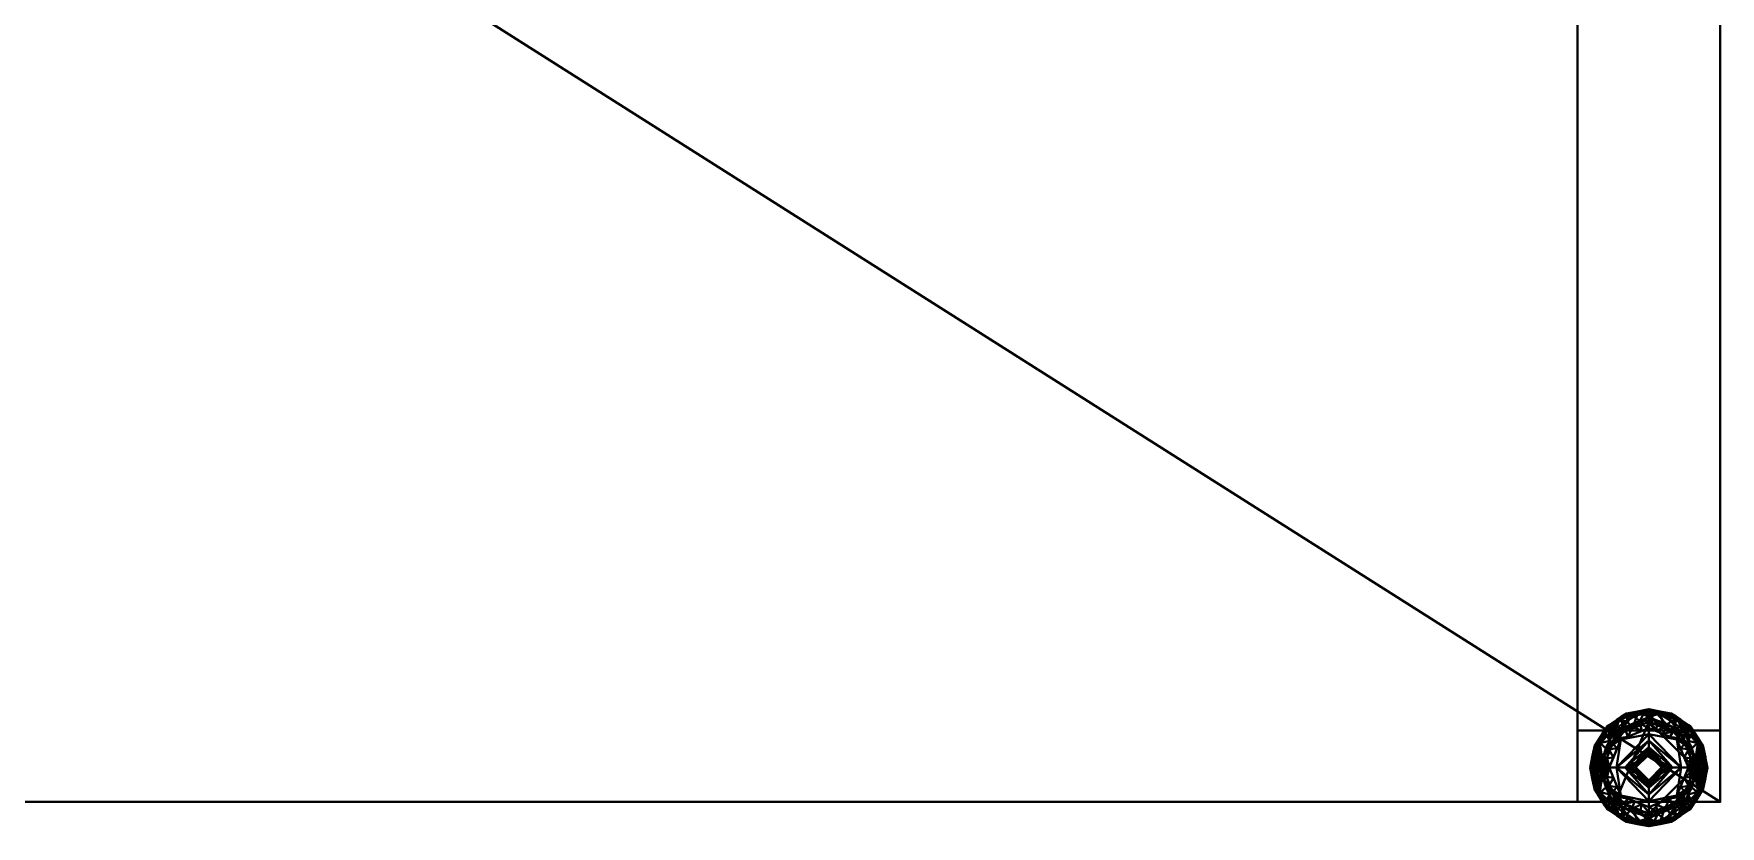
# Model space of a CAD drawing. Header units: millimetres. Extents: x -600 to 900, y -9 to 607.
# Drawn here: x 310 to 900, y -9 to 269 of the extents above; entities that cross this region are included whole.
import ezdxf

# ---------------------------------------------------------------- set-up
doc = ezdxf.new("R2010")
doc.units = ezdxf.units.MM
doc.layers.add('I-FURN', color=7, linetype='Continuous', lineweight=40)

msp = doc.modelspace()

# ---------------------------------------------------------------- meshes
at = {"layer": 'I-FURN', "color": 45, "true_color": 0xaa886a}
mesh = msp.add_polyface(dxfattribs=at)
corners = [(900, 600, 724.81), (-600, 600, 724.81), (-600, 0, 724.81), (900, 0, 724.81), (284.54, 535, 724.81), (284.54, 390.15, 724.81), (14.43, 390.15, 724.81), (14.43, 535, 724.81)]
mesh.append_faces([[corners[k] for k in face] for face in [(6, 2, 5)]], dxfattribs={"vtx0": -1, "vtx1": -1, "color": 45})
mesh.append_faces([[corners[k] for k in face] for face in [(0, 4, 5), (4, 0, 1, 7)]], dxfattribs={"vtx0": -1, "vtx2": -1, "color": 45})
mesh.append_faces([[corners[k] for k in face] for face in [(5, 2, 3, 0)]], dxfattribs={"vtx0": -1, "vtx3": -1, "color": 45})
mesh.append_faces([[corners[k] for k in face] for face in [(6, 7, 1, 2)]], dxfattribs={"vtx1": -1, "vtx3": -1, "color": 45})
mesh = msp.add_polyface(dxfattribs=at)
corners = [(900, 600, 699.8), (900, 0, 699.8), (-600, 0, 699.8), (-600, 600, 699.8), (284.54, 535, 699.8), (14.43, 535, 699.8), (14.43, 390.15, 699.8), (284.54, 390.15, 699.8)]
mesh.append_faces([[corners[k] for k in face] for face in [(3, 5, 6, 2), (2, 6, 7, 1)]], dxfattribs={"vtx0": -1, "vtx2": -1, "color": 45})
mesh.append_faces([[corners[k] for k in face] for face in [(4, 5, 3, 0), (7, 4, 0, 1)]], dxfattribs={"vtx1": -1, "vtx3": -1, "color": 45})
at = {"layer": 'I-FURN', "color": 250, "true_color": 0x141414}
mesh = msp.add_polyface(dxfattribs=at)
corners = [(850, 600, 699.8), (850, 600, 15), (850, 575, 15), (850, 575, 649.8), (850, 25, 649.8), (850, 25, 15), (850, 0, 15), (850, 0, 699.8)]
mesh.append_faces([[corners[k] for k in face] for face in [(3, 0, 1, 2)]], dxfattribs={"vtx0": -1, "color": 250})
mesh.append_faces([[corners[k] for k in face] for face in [(6, 7, 4, 5)]], dxfattribs={"vtx1": -1, "color": 250})
mesh.append_faces([[corners[k] for k in face] for face in [(3, 4, 7, 0)]], dxfattribs={"vtx1": -1, "vtx3": -1, "color": 250})
mesh = msp.add_polyface(dxfattribs=at)
corners = [(900, 0, 699.8), (900, 600, 699.8), (850, 600, 699.8), (850, 0, 699.8)]
mesh.append_faces([[corners[k] for k in face] for face in [(0, 1, 2, 3)]], dxfattribs={"color": 250})
mesh = msp.add_polyface(dxfattribs=at)
corners = [(900, 600, 699.8), (900, 0, 699.8), (900, 0, 15), (900, 25, 15), (900, 25, 649.8), (900, 575, 649.8), (900, 575, 15), (900, 600, 15)]
mesh.append_faces([[corners[k] for k in face] for face in [(4, 1, 2, 3)]], dxfattribs={"vtx0": -1, "color": 250})
mesh.append_faces([[corners[k] for k in face] for face in [(7, 0, 5, 6)]], dxfattribs={"vtx1": -1, "color": 250})
mesh.append_faces([[corners[k] for k in face] for face in [(4, 5, 0, 1)]], dxfattribs={"vtx1": -1, "vtx3": -1, "color": 250})
at = {"layer": 'I-FURN', "color": 45, "true_color": 0xaa886a}
mesh = msp.add_polyface(dxfattribs=at)
corners = [(900, 600, 724.81), (900, 0, 724.81), (900, 0, 699.8), (900, 600, 699.8)]
mesh.append_faces([[corners[k] for k in face] for face in [(3, 0, 1, 2)]], dxfattribs={"color": 45})
at = {"layer": 'I-FURN', "color": 250, "true_color": 0x141414}
mesh = msp.add_polyface(dxfattribs=at)
corners = [(900, 575, 649.8), (900, 25, 649.8), (850, 25, 649.8), (850, 575, 649.8)]
mesh.append_faces([[corners[k] for k in face] for face in [(0, 1, 2, 3)]], dxfattribs={"color": 250})
at = {"layer": 'I-FURN', "color": 250, "true_color": 0x191919}
mesh = msp.add_polyface(dxfattribs=at)
corners = [(891.1, 11.97), (886.38, 23.35, -0.05), (875, 28.07, -0.07), (863.62, 23.35, -0.05), (858.9, 11.97), (857.22, 11.97, 0.33), (855.79, 11.97, 1.29), (854.83, 11.98, 2.72), (854.5, 11.99, 4.4), (856.06, 19.83, 4.36), (860.5, 26.48, 4.33), (867.15, 30.93, 4.31), (875, 32.49, 4.31), (882.85, 30.93, 4.31), (889.5, 26.48, 4.33), (893.94, 19.83, 4.36), (895.5, 11.99, 4.4), (895.17, 11.98, 2.72), (894.21, 11.97, 1.29), (892.78, 11.97, 0.33), (892.03, 20.61, 1.14), (857.97, 20.61, 1.14), (894.65, 16.28, 4.38), (855.35, 16.28, 4.38), (893.79, 16.78, 1.47), (856.21, 16.78, 1.47), (879, 30.76, 1.2), (871, 30.76, 1.2), (885.55, 28.15, 1.32), (864.45, 28.15, 1.32), (892.49, 15.92, 0.38), (888.74, 17.66, -0.03), (857.51, 15.92, 0.38), (861.26, 17.66, -0.03), (888.85, 23.82, 0.5), (888.9, 26.21, 2.11), (891.72, 23.16, 4.35), (893, 21.1, 2.7), (886.17, 28.71, 4.32), (891.13, 24.13, 2.74), (861.15, 23.82, 0.5), (861.1, 26.21, 2.11), (858.28, 23.16, 4.35), (857, 21.1, 2.7), (863.83, 28.71, 4.32), (858.87, 24.13, 2.74), (880.69, 25.71, -0.06), (869.31, 25.71, -0.06), (878.92, 31.71, 4.31), (871.08, 31.71, 4.31), (875, 31.86, 2.07), (875.22, 30.25, 0.49), (886.3, 25.84, 0.32), (882.67, 28.36, 0.41), (882.39, 30.07, 1.58), (863.7, 25.84, 0.32), (867.33, 28.36, 0.41), (867.61, 30.07, 1.58)]
mesh.append_faces([[corners[k] for k in face] for face in [(22, 24, 15), (48, 50, 12), (0, 30, 19), (3, 56, 47), (33, 40, 3), (15, 37, 36), (38, 28, 13), (10, 45, 42), (2, 51, 46), (13, 54, 48), (12, 50, 49), (49, 57, 11)]], dxfattribs={"vtx0": -1, "vtx1": -1, "color": 250})
mesh.append_faces([[corners[k] for k in face] for face in [(41, 44, 29), (25, 21, 32), (45, 43, 42), (19, 30, 24), (35, 34, 28), (50, 51, 27), (24, 22, 17), (20, 24, 30), (41, 29, 40), (24, 20, 37), (51, 47, 27), (53, 54, 28), (52, 34, 1), (21, 33, 32), (25, 7, 23), (55, 56, 3), (27, 49, 50), (28, 38, 35), (31, 20, 30), (57, 49, 27), (32, 5, 25), (45, 21, 43), (52, 53, 28), (35, 20, 34), (50, 48, 26), (55, 3, 40), (20, 31, 34), (20, 39, 37), (36, 37, 39), (24, 37, 15), (39, 20, 35), (14, 39, 35), (33, 21, 40), (21, 41, 40), (43, 25, 9), (41, 45, 10), (25, 43, 21), (21, 45, 41), (1, 53, 52), (27, 56, 57), (51, 50, 26), (46, 51, 26), (28, 34, 52), (46, 26, 53), (54, 53, 26), (48, 54, 26), (13, 28, 54), (40, 29, 55), (55, 29, 56), (57, 56, 29), (27, 47, 56), (29, 11, 57)]], dxfattribs={"vtx0": -1, "vtx1": -1, "vtx2": -1, "color": 250})
mesh.append_faces([[corners[k] for k in face] for face in [(24, 17, 18), (25, 6, 7), (24, 18, 19), (25, 23, 9), (30, 0, 31), (34, 31, 1), (43, 9, 42), (41, 10, 44), (51, 2, 47), (53, 1, 46)]], dxfattribs={"vtx0": -1, "vtx2": -1, "color": 250})
mesh.append_faces([[corners[k] for k in face] for face in [(5, 6, 25), (4, 5, 32), (14, 36, 39), (33, 4, 32), (38, 14, 35), (44, 11, 29)]], dxfattribs={"vtx1": -1, "vtx2": -1, "color": 250})
mesh.append_faces([[corners[k] for k in face] for face in [(7, 8, 23), (22, 16, 17)]], dxfattribs={"vtx2": -1, "color": 250})
mesh = msp.add_polyface(dxfattribs=at)
corners = [(895.5, 11.99, 4.4), (893.94, 19.83, 4.36), (889.5, 26.48, 4.33), (882.85, 30.93, 4.31), (875, 32.49, 4.31), (867.15, 30.93, 4.31), (860.5, 26.48, 4.33), (856.06, 19.83, 4.36), (854.5, 11.99, 4.4), (854.7, 11.99, 5.72), (855.29, 12, 6.92), (856.21, 12, 7.88), (857.38, 12.01, 8.53), (862.54, 24.47, 8.47), (875, 29.63, 8.45), (887.46, 24.47, 8.47), (892.62, 12.01, 8.53), (893.79, 12, 7.88), (894.71, 12, 6.92), (895.3, 11.99, 5.72), (890.04, 18.24, 8.5), (859.96, 18.24, 8.5), (893.77, 18.39, 6.71), (856.23, 18.39, 6.71), (894.65, 16.28, 4.38), (855.35, 16.28, 4.38), (894.85, 15.65, 6.01), (855.15, 15.65, 6.01), (890.14, 24.48, 6.98), (859.86, 24.48, 6.98), (893.35, 16.04, 7.86), (892.14, 20.52, 7.55), (856.65, 16.04, 7.86), (857.86, 20.52, 7.55), (884.32, 29.23, 7), (865.68, 29.23, 7), (892.26, 22.22, 6.28), (857.74, 22.22, 6.28), (890.34, 25.27, 5.69), (886.17, 28.71, 4.32), (887.49, 27.64, 6.32), (891.72, 23.16, 4.35), (887.27, 26.53, 7.62), (859.66, 25.27, 5.69), (863.83, 28.71, 4.32), (862.51, 27.64, 6.32), (858.28, 23.16, 4.35), (862.44, 26.29, 7.62), (861.25, 21.35, 8.48), (884.61, 29.87, 5.64), (878.84, 31.7, 6.2), (872.09, 31.63, 6.62), (865.39, 29.87, 5.64), (871.08, 31.71, 4.31), (868.52, 30.96, 6.27), (881.23, 27.05, 8.46), (884.35, 25.76, 8.46), (868.77, 27.05, 8.46), (869.26, 30.15, 7.6), (865.65, 25.76, 8.46), (873.17, 30.76, 7.75), (878.09, 30.67, 7.69), (871.88, 28.34, 8.45), (891.33, 15.12, 8.51), (858.67, 15.12, 8.51), (888.75, 21.35, 8.48), (878.92, 31.71, 4.31), (878.12, 28.34, 8.45)]
mesh.append_faces([[corners[k] for k in face] for face in [(17, 30, 16), (11, 27, 10), (1, 26, 24), (19, 26, 18), (5, 54, 53), (41, 36, 1), (6, 45, 44), (44, 52, 5), (56, 34, 55)]], dxfattribs={"vtx0": -1, "vtx1": -1, "color": 250})
mesh.append_faces([[corners[k] for k in face] for face in [(7, 27, 23), (22, 26, 1), (19, 24, 26), (31, 30, 22), (28, 31, 36), (28, 40, 42), (28, 38, 40), (50, 34, 49), (25, 9, 27), (29, 45, 43), (37, 23, 33), (22, 30, 17), (33, 23, 32), (29, 47, 45), (36, 38, 28), (22, 17, 26), (27, 11, 23), (11, 32, 23), (31, 63, 30), (22, 36, 31), (43, 46, 37), (42, 65, 28), (35, 45, 47), (33, 29, 37), (33, 32, 64), (29, 48, 47), (3, 50, 49), (61, 50, 51), (51, 50, 4), (22, 1, 36), (36, 41, 38), (43, 37, 29), (7, 23, 37), (58, 51, 54), (34, 42, 40), (2, 40, 38), (34, 40, 49), (44, 45, 52), (52, 45, 35), (43, 45, 6), (33, 48, 29), (58, 60, 51), (39, 49, 40), (54, 5, 52), (61, 51, 60), (35, 58, 54), (34, 56, 42), (54, 52, 35), (53, 54, 51), (61, 34, 50), (35, 47, 59), (58, 62, 60), (58, 35, 59), (60, 14, 61), (34, 61, 55), (65, 31, 28)]], dxfattribs={"vtx0": -1, "vtx1": -1, "vtx2": -1, "color": 250})
mesh.append_faces([[corners[k] for k in face] for face in [(32, 11, 12), (27, 9, 10), (47, 48, 13), (27, 7, 25), (32, 12, 64), (49, 39, 3), (43, 6, 46), (51, 4, 53), (47, 13, 59)]], dxfattribs={"vtx0": -1, "vtx2": -1, "color": 250})
mesh.append_faces([[corners[k] for k in face] for face in [(31, 65, 20, 63), (33, 64, 21, 48), (58, 59, 57, 62), (50, 3, 66, 4), (61, 14, 67, 55)]], dxfattribs={"vtx0": -1, "vtx3": -1, "color": 250})
mesh.append_faces([[corners[k] for k in face] for face in [(2, 39, 40), (17, 18, 26), (41, 2, 38), (15, 65, 42), (46, 7, 37), (56, 15, 42), (62, 14, 60), (63, 16, 30)]], dxfattribs={"vtx1": -1, "vtx2": -1, "color": 250})
mesh.append_faces([[corners[k] for k in face] for face in [(19, 0, 24), (25, 8, 9)]], dxfattribs={"vtx2": -1, "color": 250})
mesh = msp.add_polyface(dxfattribs=at)
corners = [(857.38, 12.01, 8.53), (858.35, 12.01, 8.92), (859.3, 12.01, 9.36), (860.23, 12.01, 9.85), (861.14, 12.02, 10.38), (865.2, 21.82, 10.34), (875, 25.88, 10.32), (884.8, 21.82, 10.34), (888.86, 12.02, 10.38), (889.77, 12.01, 9.85), (890.7, 12.01, 9.36), (891.65, 12.01, 8.92), (892.62, 12.01, 8.53), (887.46, 24.47, 8.47), (875, 29.63, 8.45), (862.54, 24.47, 8.47), (887.41, 15.54, 10.37), (862.59, 15.54, 10.37), (890.77, 16.48, 8.51), (859.23, 16.48, 8.51), (890.67, 16, 9.11), (859.33, 16, 9.11), (889.12, 20.48, 8.49), (887.4, 21.63, 9.31), (879.9, 23.85, 10.33), (881.23, 27.05, 8.46), (860.88, 20.48, 8.49), (862.6, 21.63, 9.31), (870.1, 23.85, 10.33), (868.77, 27.05, 8.46), (878.06, 27.4, 9.29), (871.95, 27.36, 9.31), (866.82, 25.22, 9.37), (883.48, 24.7, 9.52), (889.62, 15.28, 9.71), (886.1, 18.68, 10.35), (888.99, 18.51, 9.46), (889.95, 19.15, 8.92), (887.39, 20.11, 9.79), (885.66, 22.37, 9.75), (860.38, 15.28, 9.71), (863.9, 18.68, 10.35), (861.01, 18.51, 9.46), (860.05, 19.15, 8.92), (862.61, 20.11, 9.79), (864.34, 22.37, 9.75), (864.49, 23.74, 9.28), (865.65, 25.76, 8.46), (865.58, 25.62, 8.9), (868.89, 27.16, 8.98), (871.88, 28.34, 8.45), (873.37, 28.55, 8.85), (876.7, 28.58, 8.84), (879.95, 27.88, 8.85), (884.35, 25.76, 8.46), (885.42, 24.71, 8.96), (881.09, 26.43, 9.31), (878.12, 28.34, 8.45), (875, 27.71, 9.28), (882.88, 26.58, 8.89), (869.42, 26.3, 9.47), (877.45, 24.86, 10.33), (872.55, 24.86, 10.33), (867.65, 22.83, 10.33), (882.35, 22.83, 10.33)]
mesh.append_faces([[corners[k] for k in face] for face in [(16, 36, 35), (2, 21, 1), (22, 37, 18), (35, 38, 7), (3, 40, 2), (63, 45, 5), (64, 33, 24)]], dxfattribs={"vtx0": -1, "vtx1": -1, "color": 250})
mesh.append_faces([[corners[k] for k in face] for face in [(40, 42, 21), (52, 58, 30), (20, 37, 36), (37, 20, 18), (27, 43, 42), (23, 39, 38), (40, 21, 2), (31, 6, 58), (21, 19, 1), (18, 20, 11), (49, 31, 51), (23, 55, 39), (44, 5, 45), (34, 20, 36), (48, 32, 49), (32, 60, 49), (50, 49, 51), (32, 46, 45), (52, 30, 53), (36, 23, 38), (20, 34, 10), (16, 34, 36), (39, 7, 38), (22, 23, 37), (36, 37, 23), (38, 35, 36), (33, 64, 39), (33, 39, 55), (21, 42, 43), (17, 42, 40), (27, 42, 44), (21, 43, 19), (26, 43, 27), (45, 27, 44), (44, 42, 41), (27, 45, 46), (63, 32, 45), (46, 15, 27), (60, 31, 49), (32, 48, 46), (46, 48, 15), (49, 29, 48), (14, 51, 52), (51, 31, 58), (52, 53, 57), (53, 30, 56), (55, 59, 33), (13, 55, 23), (59, 56, 33), (59, 53, 56), (33, 56, 24), (51, 58, 52), (30, 61, 56), (53, 59, 25), (59, 55, 54), (30, 58, 61), (31, 60, 62), (32, 63, 60)]], dxfattribs={"vtx0": -1, "vtx1": -1, "vtx2": -1, "color": 250})
mesh.append_faces([[corners[k] for k in face] for face in [(34, 16, 8), (27, 15, 26), (40, 3, 4), (43, 26, 19), (23, 22, 13), (34, 8, 9), (58, 6, 61), (42, 17, 41), (59, 54, 25), (56, 61, 24), (44, 41, 5), (51, 14, 50), (55, 13, 54)]], dxfattribs={"vtx0": -1, "vtx2": -1, "color": 250})
mesh.append_faces([[corners[k] for k in face] for face in [(12, 18, 11)]], dxfattribs={"vtx1": -1, "color": 250})
mesh.append_faces([[corners[k] for k in face] for face in [(4, 17, 40), (10, 11, 20), (9, 10, 34), (64, 7, 39), (47, 15, 48, 29), (28, 62, 60, 63), (50, 29, 49), (25, 57, 53), (57, 14, 52), (62, 6, 31)]], dxfattribs={"vtx1": -1, "vtx2": -1, "color": 250})
mesh.append_faces([[corners[k] for k in face] for face in [(19, 0, 1)]], dxfattribs={"vtx2": -1, "color": 250})
at = {"layer": 'I-FURN', "color": 250, "true_color": 0x141414}
mesh = msp.add_polyface(dxfattribs=at)
corners = [(900, 25, 649.8), (900, 25, 15), (850, 25, 15), (850, 25, 649.8)]
mesh.append_faces([[corners[k] for k in face] for face in [(0, 1, 2, 3)]], dxfattribs={"color": 250})
mesh = msp.add_polyface(dxfattribs=at)
corners = [(900, 25, 15), (900, 0, 15), (850, 0, 15), (850, 25, 15)]
mesh.append_faces([[corners[k] for k in face] for face in [(3, 0, 1, 2)]], dxfattribs={"color": 250})
at = {"layer": 'I-FURN', "color": 250, "true_color": 0x191919}
mesh = msp.add_polyface(dxfattribs=at)
corners = [(858.9, 11.97), (863.62, 23.35, -0.05), (875, 28.07, -0.07), (886.38, 23.35, -0.05), (891.1, 11.97), (886.38, 0.58, 0.05), (875, -4.13, 0.07), (863.62, 0.58, 0.05)]
mesh.append_faces([[corners[k] for k in face] for face in [(2, 7, 0, 1), (4, 2, 3)]], dxfattribs={"vtx0": -1, "color": 250})
mesh.append_faces([[corners[k] for k in face] for face in [(5, 6, 4)]], dxfattribs={"vtx1": -1, "color": 250})
mesh.append_faces([[corners[k] for k in face] for face in [(6, 7, 2, 4)]], dxfattribs={"vtx1": -1, "vtx2": -1, "vtx3": -1, "color": 250})
mesh = msp.add_polyface(dxfattribs=at)
corners = [(875, -1.85, 10.45), (875, 0.31, 11.66), (875, 2.57, 12.66), (875, 4.92, 13.44), (875, 7.33, 13.99), (873.95, 7.45, 13.99), (872.96, 7.8, 13.99), (872.07, 8.36, 13.99), (871.33, 9.1, 13.98), (870.77, 9.99, 13.98), (870.42, 10.99, 13.98), (870.3, 12.03, 13.97), (870.42, 13.08, 13.97), (870.77, 14.07, 13.96), (871.33, 14.96, 13.96), (872.07, 15.71, 13.95), (872.96, 16.27, 13.95), (873.95, 16.61, 13.95), (875, 16.73, 13.95), (875, 19.14, 13.37), (875, 21.48, 12.57), (875, 23.73, 11.55), (875, 25.88, 10.32), (865.2, 21.82, 10.34), (861.14, 12.02, 10.38), (865.2, 2.21, 10.43), (866.71, 12.03, 13.04), (863.67, 12.02, 11.8)]
mesh.append_faces([[corners[k] for k in face] for face in [(3, 26, 2), (20, 26, 19), (2, 27, 1), (24, 27, 23), (13, 26, 12)]], dxfattribs={"vtx0": -1, "vtx1": -1, "color": 250})
mesh.append_faces([[corners[k] for k in face] for face in [(27, 25, 1), (26, 27, 2), (20, 27, 26), (13, 19, 26), (3, 9, 26), (27, 21, 23)]], dxfattribs={"vtx0": -1, "vtx1": -1, "vtx2": -1, "color": 250})
mesh.append_faces([[corners[k] for k in face] for face in [(19, 15, 16), (27, 24, 25)]], dxfattribs={"vtx0": -1, "vtx2": -1, "color": 250})
mesh.append_faces([[corners[k] for k in face] for face in [(4, 5, 3), (0, 1, 25), (22, 23, 21)]], dxfattribs={"vtx1": -1, "color": 250})
mesh.append_faces([[corners[k] for k in face] for face in [(5, 6, 3), (8, 9, 3), (7, 8, 3), (6, 7, 3), (11, 12, 26), (10, 11, 26), (9, 10, 26), (13, 14, 19), (14, 15, 19), (20, 21, 27), (16, 17, 19)]], dxfattribs={"vtx1": -1, "vtx2": -1, "color": 250})
mesh.append_faces([[corners[k] for k in face] for face in [(17, 18, 19)]], dxfattribs={"vtx2": -1, "color": 250})
mesh = msp.add_polyface(dxfattribs=at)
corners = [(875, 7.33, 13.99), (875, 4.92, 13.44), (875, 2.57, 12.66), (875, 0.31, 11.66), (875, -1.85, 10.45), (884.8, 2.21, 10.43), (888.86, 12.02, 10.38), (884.8, 21.82, 10.34), (875, 25.88, 10.32), (875, 23.73, 11.55), (875, 21.48, 12.57), (875, 19.14, 13.37), (875, 16.73, 13.95), (876.05, 16.61, 13.95), (877.04, 16.27, 13.95), (877.93, 15.71, 13.95), (878.67, 14.96, 13.96), (879.23, 14.07, 13.96), (879.58, 13.08, 13.97), (879.7, 12.03, 13.97), (879.58, 10.99, 13.98), (879.23, 9.99, 13.98), (878.67, 9.1, 13.98), (877.93, 8.36, 13.99), (877.04, 7.8, 13.99), (876.05, 7.45, 13.99), (883.29, 12.03, 13.04), (886.33, 12.02, 11.8)]
mesh.append_faces([[corners[k] for k in face] for face in [(10, 27, 9), (18, 26, 17), (20, 26, 19), (6, 27, 5)]], dxfattribs={"vtx0": -1, "vtx1": -1, "color": 250})
mesh.append_faces([[corners[k] for k in face] for face in [(17, 26, 11), (2, 27, 26), (7, 9, 27), (26, 27, 10), (3, 5, 27), (21, 1, 26)]], dxfattribs={"vtx0": -1, "vtx1": -1, "vtx2": -1, "color": 250})
mesh.append_faces([[corners[k] for k in face] for face in [(27, 2, 3), (26, 10, 11), (11, 13, 14), (26, 18, 19)]], dxfattribs={"vtx0": -1, "vtx2": -1, "color": 250})
mesh.append_faces([[corners[k] for k in face] for face in [(12, 13, 11), (8, 9, 7), (4, 5, 3)]], dxfattribs={"vtx1": -1, "color": 250})
mesh.append_faces([[corners[k] for k in face] for face in [(16, 17, 11), (15, 16, 11), (6, 7, 27), (14, 15, 11), (22, 23, 1), (21, 22, 1), (24, 25, 1), (23, 24, 1), (20, 21, 26), (1, 2, 26)]], dxfattribs={"vtx1": -1, "vtx2": -1, "color": 250})
mesh.append_faces([[corners[k] for k in face] for face in [(25, 0, 1)]], dxfattribs={"vtx2": -1, "color": 250})
mesh = msp.add_polyface(dxfattribs=at)
corners = [(857.38, 12.01, 8.53), (856.21, 12, 7.88), (855.29, 12, 6.92), (854.7, 11.99, 5.72), (854.5, 11.99, 4.4), (856.06, 4.14, 4.44), (860.5, -2.51, 4.47), (867.15, -6.95, 4.49), (875, -8.51, 4.49), (882.85, -6.95, 4.49), (889.5, -2.51, 4.47), (893.94, 4.14, 4.44), (895.5, 11.99, 4.4), (895.3, 11.99, 5.72), (894.71, 12, 6.92), (893.79, 12, 7.88), (892.62, 12.01, 8.53), (887.46, -0.46, 8.59), (875, -5.62, 8.61), (862.54, -0.46, 8.59), (859.96, 5.78, 8.56), (890.04, 5.78, 8.56), (856.23, 5.61, 6.77), (893.77, 5.61, 6.77), (855.35, 7.7, 4.42), (894.65, 7.7, 4.42), (855.15, 8.34, 6.05), (894.85, 8.34, 6.05), (859.86, -0.48, 7.09), (890.14, -0.48, 7.09), (856.65, 7.97, 7.9), (857.86, 3.49, 7.62), (893.35, 7.97, 7.9), (892.14, 3.49, 7.62), (865.68, -5.23, 7.16), (884.32, -5.23, 7.16), (857.74, 1.77, 6.37), (892.26, 1.77, 6.37), (859.66, -1.28, 5.81), (863.83, -4.73, 4.48), (862.51, -3.65, 6.47), (858.28, 0.82, 4.45), (862.73, -2.53, 7.76), (890.34, -1.28, 5.81), (886.17, -4.73, 4.48), (887.49, -3.65, 6.47), (891.72, 0.82, 4.45), (887.56, -2.29, 7.75), (888.75, 2.66, 8.57), (865.39, -5.89, 5.8), (871.16, -7.71, 6.38), (877.91, -7.63, 6.8), (884.61, -5.89, 5.8), (878.92, -7.73, 4.49), (881.48, -6.97, 6.44), (868.77, -3.04, 8.6), (865.65, -1.75, 8.59), (881.23, -3.04, 8.6), (880.74, -6.14, 7.76), (884.35, -1.75, 8.59), (876.83, -6.75, 7.93), (871.91, -6.66, 7.87), (878.12, -4.33, 8.6), (858.67, 8.89, 8.54), (891.33, 8.89, 8.54), (861.25, 2.66, 8.57), (871.08, -7.73, 4.49), (871.88, -4.33, 8.6)]
mesh.append_faces([[corners[k] for k in face] for face in [(15, 27, 14), (3, 26, 2), (2, 26, 1), (1, 30, 0), (5, 26, 24), (17, 47, 48), (9, 54, 53), (41, 36, 5), (10, 45, 44), (44, 52, 9), (56, 34, 55)]], dxfattribs={"vtx0": -1, "vtx1": -1, "color": 250})
mesh.append_faces([[corners[k] for k in face] for face in [(22, 26, 5), (33, 23, 32), (22, 30, 1), (42, 28, 40), (3, 24, 26), (36, 38, 28), (25, 13, 27), (28, 31, 36), (22, 1, 26), (28, 38, 40), (31, 30, 22), (50, 34, 49), (11, 27, 23), (47, 45, 29), (42, 65, 28), (23, 33, 37), (43, 29, 45), (15, 23, 27), (22, 36, 31), (43, 46, 37), (32, 23, 15), (31, 63, 30), (35, 45, 47), (33, 29, 37), (33, 32, 64), (29, 48, 47), (7, 50, 49), (61, 50, 51), (51, 50, 8), (22, 5, 36), (36, 41, 38), (43, 37, 29), (11, 23, 37), (58, 51, 54), (34, 42, 40), (6, 40, 38), (34, 40, 49), (44, 45, 52), (52, 45, 35), (43, 45, 10), (33, 48, 29), (58, 60, 51), (39, 49, 40), (54, 9, 52), (61, 51, 60), (35, 58, 54), (34, 56, 42), (54, 52, 35), (53, 54, 51), (61, 34, 50), (35, 47, 59), (58, 62, 60), (58, 35, 59), (60, 18, 61), (34, 61, 55), (65, 31, 28)]], dxfattribs={"vtx0": -1, "vtx1": -1, "vtx2": -1, "color": 250})
mesh.append_faces([[corners[k] for k in face] for face in [(40, 6, 39), (27, 13, 14), (32, 15, 16), (32, 16, 64), (49, 39, 7), (43, 10, 46), (51, 8, 53), (47, 17, 59)]], dxfattribs={"vtx0": -1, "vtx2": -1, "color": 250})
mesh.append_faces([[corners[k] for k in face] for face in [(31, 65, 20, 63), (33, 64, 21, 48), (58, 59, 57, 62), (50, 7, 66, 8), (61, 18, 67, 55)]], dxfattribs={"vtx0": -1, "vtx3": -1, "color": 250})
mesh.append_faces([[corners[k] for k in face] for face in [(11, 25, 27), (41, 6, 38), (19, 65, 42), (46, 11, 37), (56, 19, 42), (62, 18, 60), (63, 0, 30)]], dxfattribs={"vtx1": -1, "vtx2": -1, "color": 250})
mesh.append_faces([[corners[k] for k in face] for face in [(3, 4, 24), (25, 12, 13)]], dxfattribs={"vtx2": -1, "color": 250})
mesh = msp.add_polyface(dxfattribs=at)
corners = [(854.5, 11.99, 4.4), (854.83, 11.98, 2.72), (855.79, 11.97, 1.29), (857.22, 11.97, 0.33), (858.9, 11.97), (863.62, 0.58, 0.05), (875, -4.13, 0.07), (886.38, 0.58, 0.05), (891.1, 11.97), (892.78, 11.97, 0.33), (894.21, 11.97, 1.29), (895.17, 11.98, 2.72), (895.5, 11.99, 4.4), (893.94, 4.14, 4.44), (889.5, -2.51, 4.47), (882.85, -6.95, 4.49), (875, -8.51, 4.49), (867.15, -6.95, 4.49), (860.5, -2.51, 4.47), (856.06, 4.14, 4.44), (857.97, 3.34, 1.22), (892.03, 3.34, 1.22), (855.35, 7.7, 4.42), (894.65, 7.7, 4.42), (856.21, 7.17, 1.51), (893.79, 7.17, 1.51), (871, -6.82, 1.38), (879, -6.82, 1.38), (864.45, -4.2, 1.47), (885.55, -4.2, 1.47), (857.51, 8.02, 0.42), (861.26, 6.28, 0.03), (892.49, 8.02, 0.42), (888.74, 6.28, 0.03), (861.15, 0.12, 0.61), (861.1, -2.26, 2.24), (858.28, 0.82, 4.45), (857, 2.86, 2.78), (863.83, -4.73, 4.48), (858.87, -0.17, 2.85), (888.85, 0.12, 0.61), (888.9, -2.26, 2.24), (891.72, 0.82, 4.45), (893, 2.86, 2.78), (886.17, -4.73, 4.48), (891.13, -0.17, 2.85), (869.31, -1.77, 0.06), (880.69, -1.77, 0.06), (871.08, -7.73, 4.49), (878.92, -7.73, 4.49), (875, -7.91, 2.25), (874.78, -6.31, 0.66), (863.7, -1.9, 0.44), (867.33, -4.42, 0.56), (867.61, -6.12, 1.74), (886.3, -1.9, 0.44), (882.67, -4.42, 0.56), (882.39, -6.12, 1.74)]
mesh.append_faces([[corners[k] for k in face] for face in [(4, 30, 3), (17, 54, 48), (22, 24, 19), (13, 25, 23), (48, 50, 16), (33, 40, 7), (19, 37, 36), (38, 28, 17), (14, 45, 42), (6, 51, 46), (16, 50, 49), (49, 57, 15)]], dxfattribs={"vtx0": -1, "vtx1": -1, "color": 250})
mesh.append_faces([[corners[k] for k in face] for face in [(28, 34, 52), (30, 24, 3), (35, 34, 28), (41, 44, 29), (25, 21, 32), (24, 22, 1), (31, 20, 30), (45, 21, 43), (51, 47, 27), (52, 53, 28), (20, 24, 30), (57, 49, 27), (28, 38, 35), (21, 33, 32), (45, 43, 42), (23, 25, 11), (41, 29, 40), (51, 50, 26), (9, 25, 32), (51, 27, 50), (24, 20, 37), (7, 55, 56), (35, 20, 34), (28, 53, 54), (29, 55, 40), (20, 31, 34), (20, 39, 37), (36, 37, 39), (24, 37, 19), (39, 20, 35), (18, 39, 35), (33, 21, 40), (21, 41, 40), (43, 25, 13), (41, 45, 14), (25, 43, 21), (21, 45, 41), (5, 53, 52), (50, 48, 26), (27, 56, 57), (49, 50, 27), (46, 51, 26), (34, 5, 52), (46, 26, 53), (54, 53, 26), (48, 54, 26), (17, 28, 54), (55, 29, 56), (7, 40, 55), (57, 56, 29), (27, 47, 56), (29, 15, 57)]], dxfattribs={"vtx0": -1, "vtx1": -1, "vtx2": -1, "color": 250})
mesh.append_faces([[corners[k] for k in face] for face in [(24, 1, 2), (24, 2, 3), (25, 9, 10), (56, 47, 7), (32, 8, 9), (25, 10, 11), (30, 4, 31), (34, 31, 5), (43, 13, 42), (41, 14, 44), (51, 6, 47), (53, 5, 46)]], dxfattribs={"vtx0": -1, "vtx2": -1, "color": 250})
mesh.append_faces([[corners[k] for k in face] for face in [(0, 1, 22)]], dxfattribs={"vtx1": -1, "color": 250})
mesh.append_faces([[corners[k] for k in face] for face in [(18, 36, 39), (33, 8, 32), (38, 18, 35), (44, 15, 29)]], dxfattribs={"vtx1": -1, "vtx2": -1, "color": 250})
mesh.append_faces([[corners[k] for k in face] for face in [(11, 12, 23)]], dxfattribs={"vtx2": -1, "color": 250})
mesh = msp.add_polyface(dxfattribs=at)
corners = [(888.86, 12.02, 10.38), (884.8, 2.21, 10.43), (875, -1.85, 10.45), (865.2, 2.21, 10.43), (861.14, 12.02, 10.38), (860.23, 12.01, 9.85), (859.3, 12.01, 9.36), (858.35, 12.01, 8.92), (857.38, 12.01, 8.53), (862.54, -0.46, 8.59), (875, -5.62, 8.61), (887.46, -0.46, 8.59), (892.62, 12.01, 8.53), (891.65, 12.01, 8.92), (890.7, 12.01, 9.36), (889.77, 12.01, 9.85), (862.59, 8.49, 10.4), (887.41, 8.49, 10.4), (859.23, 7.53, 8.55), (890.77, 7.53, 8.55), (859.33, 8.02, 9.15), (890.67, 8.02, 9.15), (860.88, 3.54, 8.57), (862.6, 2.39, 9.4), (870.1, 0.18, 10.44), (868.77, -3.04, 8.6), (889.12, 3.54, 8.57), (887.4, 2.39, 9.4), (879.9, 0.18, 10.44), (881.23, -3.04, 8.6), (871.94, -3.38, 9.43), (878.05, -3.34, 9.45), (883.18, -1.2, 9.5), (866.52, -0.68, 9.64), (860.38, 8.75, 9.74), (863.9, 5.35, 10.42), (861.01, 5.52, 9.52), (860.05, 4.87, 8.99), (862.61, 3.92, 9.87), (864.34, 1.66, 9.84), (889.62, 8.75, 9.74), (886.1, 5.35, 10.42), (888.99, 5.52, 9.52), (889.95, 4.87, 8.99), (887.39, 3.92, 9.87), (885.66, 1.66, 9.84), (885.51, 0.28, 9.38), (884.35, -1.75, 8.59), (884.42, -1.6, 9.02), (881.11, -3.15, 9.12), (878.12, -4.33, 8.6), (876.63, -4.54, 9), (873.3, -4.57, 8.99), (870.05, -3.86, 9), (865.65, -1.75, 8.59), (864.58, -0.69, 9.07), (868.91, -2.41, 9.45), (871.88, -4.33, 8.6), (875, -3.68, 9.43), (867.12, -2.56, 9.02), (880.58, -2.27, 9.61), (872.55, -0.83, 10.44), (877.45, -0.83, 10.44), (882.35, 1.2, 10.43), (867.65, 1.2, 10.43)]
mesh.append_faces([[corners[k] for k in face] for face in [(16, 36, 35), (14, 21, 13), (22, 37, 18), (35, 38, 3), (15, 40, 14), (63, 45, 1), (64, 33, 24)]], dxfattribs={"vtx0": -1, "vtx1": -1, "color": 250})
mesh.append_faces([[corners[k] for k in face] for face in [(40, 42, 21), (18, 20, 7), (27, 43, 42), (34, 20, 36), (20, 18, 37), (39, 38, 23), (52, 58, 30), (20, 37, 36), (44, 1, 45), (31, 2, 58), (21, 19, 13), (40, 21, 14), (23, 55, 39), (49, 31, 51), (48, 32, 49), (32, 60, 49), (50, 49, 51), (32, 46, 45), (52, 30, 53), (36, 23, 38), (20, 34, 6), (16, 34, 36), (39, 3, 38), (22, 23, 37), (36, 37, 23), (38, 35, 36), (33, 64, 39), (33, 39, 55), (21, 42, 43), (17, 42, 40), (27, 42, 44), (21, 43, 19), (26, 43, 27), (45, 27, 44), (44, 42, 41), (27, 45, 46), (63, 32, 45), (46, 11, 27), (60, 31, 49), (32, 48, 46), (46, 48, 11), (49, 29, 48), (10, 51, 52), (51, 31, 58), (52, 53, 57), (53, 30, 56), (55, 59, 33), (9, 55, 23), (59, 56, 33), (59, 53, 56), (33, 56, 24), (51, 58, 52), (30, 61, 56), (53, 59, 25), (59, 55, 54), (30, 58, 61), (31, 60, 62), (32, 63, 60)]], dxfattribs={"vtx0": -1, "vtx1": -1, "vtx2": -1, "color": 250})
mesh.append_faces([[corners[k] for k in face] for face in [(27, 11, 26), (34, 16, 4), (34, 4, 5), (58, 2, 61), (43, 26, 19), (42, 17, 41), (23, 22, 9), (59, 54, 25), (56, 61, 24), (44, 41, 1), (51, 10, 50), (55, 9, 54)]], dxfattribs={"vtx0": -1, "vtx2": -1, "color": 250})
mesh.append_faces([[corners[k] for k in face] for face in [(8, 18, 7)]], dxfattribs={"vtx1": -1, "color": 250})
mesh.append_faces([[corners[k] for k in face] for face in [(6, 7, 20), (5, 6, 34), (0, 17, 40), (15, 0, 40), (64, 3, 39), (47, 11, 48, 29), (28, 62, 60, 63), (50, 29, 49), (25, 57, 53), (57, 10, 52), (62, 2, 31)]], dxfattribs={"vtx1": -1, "vtx2": -1, "color": 250})
mesh.append_faces([[corners[k] for k in face] for face in [(19, 12, 13)]], dxfattribs={"vtx2": -1, "color": 250})
mesh = msp.add_polyface(dxfattribs=at)
corners = [(870.3, 12.06, 20), (875, 16.76, 19.98), (879.7, 12.06, 20), (879.7, 12.05, 18.49), (879.7, 12.05, 16.99), (879.7, 12.04, 15.48), (879.7, 12.03, 13.97), (879.58, 13.08, 13.97), (879.23, 14.07, 13.96), (878.67, 14.96, 13.96), (877.93, 15.71, 13.95), (877.04, 16.27, 13.95), (876.05, 16.61, 13.95), (875, 16.73, 13.95), (873.95, 16.61, 13.95), (872.96, 16.27, 13.95), (872.07, 15.71, 13.95), (871.33, 14.96, 13.96), (870.77, 14.07, 13.96), (870.42, 13.08, 13.97), (870.3, 12.03, 13.97), (870.3, 12.04, 15.48), (870.3, 12.05, 16.99), (870.3, 12.05, 18.49)]
mesh.append_faces([[corners[k] for k in face] for face in [(21, 19, 20), (7, 5, 6)]], dxfattribs={"vtx0": -1, "color": 250})
mesh.append_faces([[corners[k] for k in face] for face in [(15, 22, 14), (5, 11, 4)]], dxfattribs={"vtx0": -1, "vtx1": -1, "color": 250})
mesh.append_faces([[corners[k] for k in face] for face in [(13, 22, 1), (4, 13, 1)]], dxfattribs={"vtx0": -1, "vtx1": -1, "vtx2": -1, "color": 250})
mesh.append_faces([[corners[k] for k in face] for face in [(15, 21, 22), (21, 18, 19), (21, 16, 17), (21, 15, 16), (4, 11, 12), (5, 10, 11), (5, 8, 9), (5, 7, 8)]], dxfattribs={"vtx0": -1, "vtx2": -1, "color": 250})
mesh.append_faces([[corners[k] for k in face] for face in [(3, 4, 1, 2)]], dxfattribs={"vtx1": -1, "color": 250})
mesh.append_faces([[corners[k] for k in face] for face in [(13, 14, 22), (17, 18, 21), (12, 13, 4), (9, 10, 5)]], dxfattribs={"vtx1": -1, "vtx2": -1, "color": 250})
mesh.append_faces([[corners[k] for k in face] for face in [(23, 0, 1, 22)]], dxfattribs={"vtx2": -1, "color": 250})
mesh = msp.add_polyface(dxfattribs=at)
corners = [(879.7, 12.03, 13.97), (879.7, 12.04, 15.48), (879.7, 12.05, 16.99), (879.7, 12.05, 18.49), (879.7, 12.06, 20), (875, 7.36, 20.02), (870.3, 12.06, 20), (870.3, 12.05, 18.49), (870.3, 12.05, 16.99), (870.3, 12.04, 15.48), (870.3, 12.03, 13.97), (870.42, 10.99, 13.98), (870.77, 9.99, 13.98), (871.33, 9.1, 13.98), (872.07, 8.36, 13.99), (872.96, 7.8, 13.99), (873.95, 7.45, 13.99), (875, 7.33, 13.99), (876.05, 7.45, 13.99), (877.04, 7.8, 13.99), (877.93, 8.36, 13.99), (878.67, 9.1, 13.98), (879.23, 9.99, 13.98), (879.58, 10.99, 13.98)]
mesh.append_faces([[corners[k] for k in face] for face in [(2, 19, 1), (16, 8, 15)]], dxfattribs={"vtx0": -1, "vtx1": -1, "color": 250})
mesh.append_faces([[corners[k] for k in face] for face in [(2, 5, 17), (8, 17, 5)]], dxfattribs={"vtx0": -1, "vtx1": -1, "vtx2": -1, "color": 250})
mesh.append_faces([[corners[k] for k in face] for face in [(2, 17, 18), (1, 21, 22), (1, 19, 20), (2, 18, 19), (15, 8, 9), (9, 13, 14), (9, 11, 12)]], dxfattribs={"vtx0": -1, "vtx2": -1, "color": 250})
mesh.append_faces([[corners[k] for k in face] for face in [(0, 1, 23)]], dxfattribs={"vtx1": -1, "color": 250})
mesh.append_faces([[corners[k] for k in face] for face in [(22, 23, 1), (20, 21, 1), (16, 17, 8), (14, 15, 9), (12, 13, 9)]], dxfattribs={"vtx1": -1, "vtx2": -1, "color": 250})
mesh.append_faces([[corners[k] for k in face] for face in [(3, 4, 5, 2), (9, 10, 11)]], dxfattribs={"vtx2": -1, "color": 250})
mesh.append_faces([[corners[k] for k in face] for face in [(5, 6, 7, 8)]], dxfattribs={"vtx3": -1, "color": 250})
mesh = msp.add_polyface(dxfattribs=at)
corners = [(870.4, 12.13, 35), (875, 16.73, 34.98), (879.6, 12.13, 35), (879.6, 12.11, 31.25), (879.6, 12.09, 27.5), (879.6, 12.08, 23.75), (879.6, 12.06, 20), (875, 16.66, 19.98), (870.4, 12.06, 20), (870.4, 12.08, 23.75), (870.4, 12.09, 27.5), (870.4, 12.11, 31.25)]
mesh.append_faces([[corners[k] for k in face] for face in [(7, 1, 4)]], dxfattribs={"vtx0": -1, "vtx1": -1, "vtx2": -1, "color": 250})
mesh.append_faces([[corners[k] for k in face] for face in [(10, 11, 1, 7)]], dxfattribs={"vtx1": -1, "vtx2": -1, "vtx3": -1, "color": 250})
mesh.append_faces([[corners[k] for k in face] for face in [(11, 0, 1), (5, 6, 7, 4)]], dxfattribs={"vtx2": -1, "color": 250})
mesh.append_faces([[corners[k] for k in face] for face in [(7, 8, 9, 10), (1, 2, 3, 4)]], dxfattribs={"vtx3": -1, "color": 250})
mesh = msp.add_polyface(dxfattribs=at)
corners = [(870.4, 12.13, 35), (875, 7.53, 35.02), (879.6, 12.13, 35), (875, 16.73, 34.98)]
mesh.append_faces([[corners[k] for k in face] for face in [(0, 1, 2, 3)]], dxfattribs={"color": 250})
mesh = msp.add_polyface(dxfattribs=at)
corners = [(879.6, 12.06, 20), (879.6, 12.08, 23.75), (879.6, 12.09, 27.5), (879.6, 12.11, 31.25), (879.6, 12.13, 35), (875, 7.53, 35.02), (870.4, 12.13, 35), (870.4, 12.11, 31.25), (870.4, 12.09, 27.5), (870.4, 12.08, 23.75), (870.4, 12.06, 20), (875, 7.46, 20.02)]
mesh.append_faces([[corners[k] for k in face] for face in [(7, 5, 6)]], dxfattribs={"vtx0": -1, "color": 250})
mesh.append_faces([[corners[k] for k in face] for face in [(11, 2, 5), (8, 11, 5, 7)]], dxfattribs={"vtx0": -1, "vtx1": -1, "vtx2": -1, "color": 250})
mesh.append_faces([[corners[k] for k in face] for face in [(1, 2, 11, 0)]], dxfattribs={"vtx1": -1, "color": 250})
mesh.append_faces([[corners[k] for k in face] for face in [(3, 4, 5, 2), (9, 10, 11, 8)]], dxfattribs={"vtx2": -1, "color": 250})
at = {"layer": 'I-FURN', "color": 45, "true_color": 0xaa886a}
mesh = msp.add_polyface(dxfattribs=at)
corners = [(900, 0, 724.81), (-600, 0, 724.81), (-600, 0, 699.8), (900, 0, 699.8)]
mesh.append_faces([[corners[k] for k in face] for face in [(0, 1, 2, 3)]], dxfattribs={"color": 45})
at = {"layer": 'I-FURN', "color": 250, "true_color": 0x141414}
mesh = msp.add_polyface(dxfattribs=at)
corners = [(900, 0, 15), (900, 0, 699.8), (850, 0, 699.8), (850, 0, 15)]
mesh.append_faces([[corners[k] for k in face] for face in [(0, 1, 2, 3)]], dxfattribs={"color": 250})

doc.saveas('drawing.dxf')
